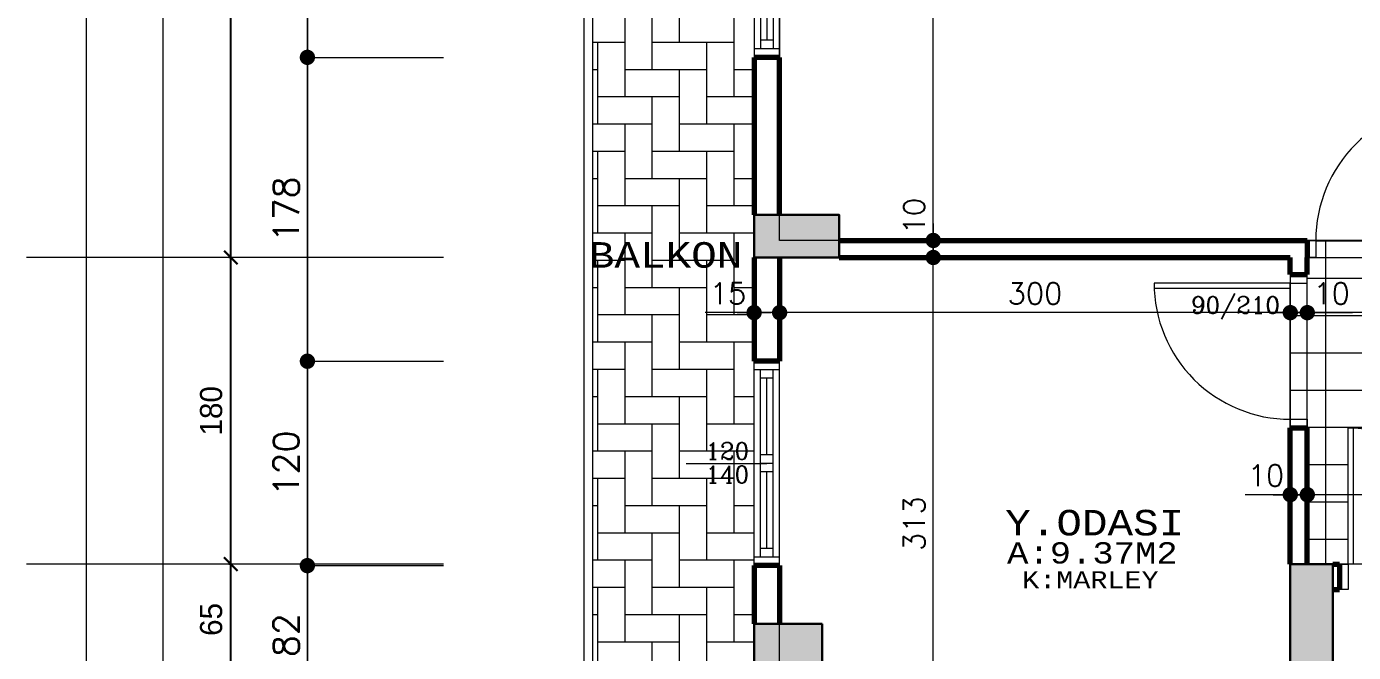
# Model space of a CAD drawing. Header units: millimetres. Extents: x 35860 to 71103, y -11298 to -8385.
# Drawn here: x 50665 to 51444, y -9910 to -9543 of the extents above; entities that cross this region are included whole.
import ezdxf
from ezdxf.enums import TextEntityAlignment as Align

# ---------------------------------------------------------------- set-up
doc = ezdxf.new("R2010")
doc.units = ezdxf.units.MM
doc.header["$MEASUREMENT"] = 0
doc.layers.get('0').update_dxf_attribs({"lineweight": 15})
doc.layers.get('Defpoints').update_dxf_attribs({"lineweight": 20})
for name, color, linetype, lineweight in [('02', 2, 'Continuous', 20), ('03_Yazı', 1, 'Continuous', 30), ('07', 3, 'Continuous', 70), ('Aks&Tefriş', 5, 'Continuous', 20), ('Kolon', 6, 'Continuous', 30), ('Merd&Balkon', 40, 'Continuous', 20), ('Ölçü', 140, 'Continuous', 20)]:
    doc.layers.add(name, color=color, linetype=linetype, lineweight=lineweight)
doc.layers.add('Lay_X', color=45, linetype='Continuous', lineweight=13, plot=False)
doc.styles.add('0', font='txt.shx')
doc.styles.add('C', font='')
doc.styles.add('C3', font='', dxfattribs={"height": 15})
doc.styles.add('ROMANC', font='romanc', dxfattribs={"height": 0.11})
doc.styles.get('C').set_extended_font_data('Courier New Tur')
doc.styles.get('C3').set_extended_font_data('Courier New Tur')
doc.dimstyles.new('2', dxfattribs={"dimtxt": 12.5, "dimasz": 1, "dimexe": 0, "dimexo": 0, "dimgap": 5, "dimtad": 1, "dimdec": 0, "dimlfac": -1, "dimzin": 12, "dimdsep": 46, "dimtxsty": '0', "dimblk": 'DOT', "dimcen": 2.5, "dimse1": 1, "dimse2": 1, "dimclrd": 256, "dimclrt": 1, "dimadec": 0, "dimazin": 0, "dimtfac": 1, "dimtdec": 0, "dimtmove": 0, "dimatfit": 0, "dimldrblk": 'DOT', "dimfxl": 1, "dimtolj": 1, "dimtzin": 0, "dimlwd": -1, "dimarcsym": 0})
doc.dimstyles.new('5', dxfattribs={"dimtxt": 25, "dimasz": 1, "dimexe": 0, "dimexo": 0, "dimgap": 5, "dimtad": 1, "dimdec": 0, "dimlfac": -1, "dimzin": 12, "dimdsep": 46, "dimtxsty": '0', "dimblk": 'DOT', "dimcen": 2.5, "dimse1": 1, "dimse2": 1, "dimclrd": 256, "dimclrt": 1, "dimadec": 8, "dimazin": 0, "dimtfac": 1, "dimtdec": 0, "dimtmove": 0, "dimatfit": 0, "dimldrblk": 'DOT', "dimfxl": 1, "dimtolj": 1, "dimtzin": 0, "dimlwd": -1, "dimarcsym": 0})
doc.dimstyles.new('_VI80I', dxfattribs={"dimtxt": 15, "dimasz": 1, "dimexe": 0, "dimexo": 100, "dimgap": 5, "dimtad": 1, "dimdec": 0, "dimlfac": -1, "dimzin": 12, "dimdsep": 46, "dimtxsty": '0', "dimblk1": 'DOT80_2', "dimblk2": 'DOT80_1', "dimsah": 1, "dimcen": 2.5, "dimse1": 1, "dimse2": 1, "dimclrd": 256, "dimclrt": 1, "dimadec": 8, "dimazin": 0, "dimtfac": 1, "dimtdec": 0, "dimtmove": 0, "dimatfit": 0, "dimldrblk": 'DOT', "dimfxl": 1, "dimtolj": 1, "dimtzin": 0, "dimlwd": -1, "dimarcsym": 0})
doc.dimstyles.new('STANDART', dxfattribs={"dimtxt": 13, "dimasz": 8, "dimexe": 1.25, "dimexo": 0.625, "dimgap": 5, "dimtad": 1, "dimdec": 0, "dimrnd": 5, "dimzin": 1, "dimdsep": 46, "dimtxsty": 'Standard', "dimblk1": 'ARCHTICK', "dimblk2": 'ARCHTICK', "dimsah": 1, "dimcen": 2.5, "dimclrd": 256, "dimclre": 256, "dimclrt": 1, "dimadec": 0, "dimazin": 0, "dimtfac": 1, "dimtdec": 0, "dimtofl": 0, "dimtmove": 1, "dimatfit": 0, "dimldrblk": 'ARCHTICK', "dimfxl": 1, "dimtolj": 1, "dimtzin": 0, "dimarcsym": 0})

# ---------------------------------------------------------------- blocks, each defined once
blk = doc.blocks.new('DOT')
at = {"color": 0}
blk.add_line((-10, 0), (10, 0), dxfattribs=at)
at = {"color": 0, "const_width": 4.5}
blk.add_lwpolyline([(-2.25, 0, 1), (2.25, 0, 1)], format="xyb", close=True, dxfattribs=at)
blk = doc.blocks.new('*D321')
at = {"layer": 'Aks&Tefriş', "transparency": 16777216}
blk.add_line((50744.9, -9334.42), (50744.9, -10622.42), dxfattribs=at)
at = {"layer": 'Defpoints', "color": 0, "transparency": 16777216}
for p in [(50744.9, -9333.42), (50744.9, -10623.42), (50744.9, -10623.42)]:
    blk.add_point(p, dxfattribs=at)
at = {"layer": 'Aks&Tefriş', "transparency": 16777216}
for p, rotation in [((50744.9, -9333.42), 90), ((50744.9, -10623.42), 270)]:
    blk.add_blockref('DOT', p, dxfattribs=dict(at, rotation=rotation))
at = {"layer": 'Aks&Tefriş', "color": 1, "transparency": 16777216, "insert": (50727.4, -9978.42), "char_height": 25, "attachment_point": 5, "rotation": 90, "style": '0'}
blk.add_mtext('\\A1;1290', dxfattribs=at)
blk = doc.blocks.new('_ARCHTICK')
at = {"color": 0, "linetype": 'ByBlock', "const_width": 0.15}
blk.add_lwpolyline([(-0.5, -0.5), (0.5, 0.5)], dxfattribs=at)
blk = doc.blocks.new('*D305')
at = {"layer": 'Aks&Tefriş', "lineweight": -2, "transparency": 16777216}
for p, q in [((50784.27, -9678.42), (50783.65, -9678.42)), ((50784.9, -9858.42), (50784.9, -9678.42))]:
    blk.add_line(p, q, dxfattribs=at)
at = {"layer": 'Defpoints', "color": 0, "transparency": 16777216}
for p in [(50784.9, -9678.42), (50784.9, -9678.42), (50784.9, -9858.42)]:
    blk.add_point(p, dxfattribs=at)
at = {"layer": 'Aks&Tefriş', "lineweight": -2, "transparency": 16777216, "xscale": 8, "yscale": 8, "zscale": 8}
for p, rotation in [((50784.9, -9678.42), 90), ((50784.9, -9858.42), 270)]:
    blk.add_blockref('_ARCHTICK', p, dxfattribs=dict(at, rotation=rotation))
at = {"layer": 'Aks&Tefriş', "color": 1, "transparency": 16777216, "insert": (50773.4, -9768.42), "char_height": 13, "attachment_point": 5, "rotation": 90}
blk.add_mtext('\\A1;180', dxfattribs=at)
blk = doc.blocks.new('*D306')
at = {"layer": 'Aks&Tefriş', "lineweight": -2, "transparency": 16777216}
for p, q in [((50784.27, -9333.42), (50783.65, -9333.42)), ((50784.9, -9678.42), (50784.9, -9333.42))]:
    blk.add_line(p, q, dxfattribs=at)
at = {"layer": 'Defpoints', "color": 0, "transparency": 16777216}
for p in [(50784.9, -9333.42), (50784.9, -9333.42), (50784.9, -9678.42)]:
    blk.add_point(p, dxfattribs=at)
at = {"layer": 'Aks&Tefriş', "lineweight": -2, "transparency": 16777216, "xscale": 8, "yscale": 8, "zscale": 8}
for p, rotation in [((50784.9, -9333.42), 90), ((50784.9, -9678.42), 270)]:
    blk.add_blockref('_ARCHTICK', p, dxfattribs=dict(at, rotation=rotation))
at = {"layer": 'Aks&Tefriş', "color": 1, "transparency": 16777216, "insert": (50773.4, -9505.92), "char_height": 13, "attachment_point": 5, "rotation": 90}
blk.add_mtext('\\A1;345', dxfattribs=at)
blk = doc.blocks.new('P_X_D_2_15-120')
at = {"layer": '02'}
for p, q in [((0, 55), (0, 7.5)), ((-60, 15), (60, 15)), ((-55, 0), (-55, 15)), ((-55, 11.25), (55, 11.25)), ((-50, 3.75), (-50, 11.25)), ((-5, 3.75), (-5, 11.25)), ((0, 3.75), (0, 11.25)), ((5, 3.75), (5, 11.25)), ((50, 3.75), (50, 11.25)), ((55, 0), (55, 15)), ((-60, 0), (60, 0)), ((-55, 3.75), (55, 3.75)), ((-50, 7.5), (-5, 7.5)), ((5, 7.5), (50, 7.5))]:
    blk.add_line(p, q, dxfattribs=at)
at = {"layer": '07'}
for p, q in [((-60, 0), (-60, 15)), ((60, 0), (60, 15))]:
    blk.add_line(p, q, dxfattribs=at)
at = {"layer": '03_Yazı', "style": '0', "flags": 8}
for tag, p in [('120', (-2.5, 20)), ('140', (15.09, 20))]:
    blk.add_attdef(tag, p, '', height=12.5, rotation=90, dxfattribs=at)
blk = doc.blocks.new('*D246')
at = {"layer": 'Defpoints', "color": 0, "transparency": 16777216}
for p in [(51827.34, -9688.42), (51417.34, -9710.8), (51417.34, -9778.42)]:
    blk.add_point(p, dxfattribs=at)
at = {"layer": 'Ölçü', "transparency": 16777216}
blk.add_line((51826.34, -9710.8), (51418.34, -9710.8), dxfattribs=at)
at = {"layer": 'Ölçü', "transparency": 16777216, "rotation": 180}
blk.add_blockref('DOT', (51417.34, -9710.8), dxfattribs=at)
at = {"layer": 'Ölçü', "transparency": 16777216}
blk.add_blockref('DOT', (51827.34, -9710.8), dxfattribs=at)
at = {"layer": 'Ölçü', "color": 1, "transparency": 16777216, "insert": (51622.34, -9699.55), "char_height": 12.5, "attachment_point": 5, "style": '0'}
blk.add_mtext('\\A1;410', dxfattribs=at)
blk = doc.blocks.new('*D247')
at = {"layer": 'Defpoints', "color": 0, "transparency": 16777216}
for p in [(51407.34, -9710.8), (51407.34, -9778.42), (51417.34, -9778.42)]:
    blk.add_point(p, dxfattribs=at)
at = {"layer": 'Ölçü', "transparency": 16777216}
for p, q in [((51406.34, -9710.8), (51405.34, -9710.8)), ((51407.34, -9710.8), (51417.34, -9710.8)), ((51418.34, -9710.8), (51443.92, -9710.8))]:
    blk.add_line(p, q, dxfattribs=at)
blk.add_blockref('DOT', (51407.34, -9710.8), dxfattribs=at)
at = {"layer": 'Ölçü', "transparency": 16777216, "rotation": 180}
blk.add_blockref('DOT', (51417.34, -9710.8), dxfattribs=at)
at = {"layer": 'Ölçü', "color": 1, "transparency": 16777216, "insert": (51431.63, -9699.55), "char_height": 12.5, "attachment_point": 5, "style": '0'}
blk.add_mtext('\\A1;10', dxfattribs=at)
blk = doc.blocks.new('*D248')
at = {"layer": 'Defpoints', "color": 0, "transparency": 16777216}
for p in [(51107.34, -9678.42), (51107.34, -9710.8), (51407.34, -9778.42)]:
    blk.add_point(p, dxfattribs=at)
at = {"layer": 'Ölçü', "transparency": 16777216}
blk.add_line((51406.34, -9710.8), (51108.34, -9710.8), dxfattribs=at)
at = {"layer": 'Ölçü', "transparency": 16777216, "rotation": 180}
blk.add_blockref('DOT', (51107.34, -9710.8), dxfattribs=at)
at = {"layer": 'Ölçü', "transparency": 16777216}
blk.add_blockref('DOT', (51407.34, -9710.8), dxfattribs=at)
at = {"layer": 'Ölçü', "color": 1, "transparency": 16777216, "insert": (51257.34, -9699.55), "char_height": 12.5, "attachment_point": 5, "style": '0'}
blk.add_mtext('\\A1;300', dxfattribs=at)
blk = doc.blocks.new('*D249')
at = {"layer": 'Defpoints', "color": 0, "transparency": 16777216}
for p in [(51092.34, -9678.42), (51107.34, -9678.42), (51092.34, -9710.8)]:
    blk.add_point(p, dxfattribs=at)
at = {"layer": 'Ölçü', "transparency": 16777216}
for p, q in [((51091.34, -9710.8), (51063.67, -9710.8)), ((51107.34, -9710.8), (51092.34, -9710.8)), ((51108.34, -9710.8), (51109.34, -9710.8))]:
    blk.add_line(p, q, dxfattribs=at)
blk.add_blockref('DOT', (51092.34, -9710.8), dxfattribs=at)
at = {"layer": 'Ölçü', "transparency": 16777216, "rotation": 180}
blk.add_blockref('DOT', (51107.34, -9710.8), dxfattribs=at)
at = {"layer": 'Ölçü', "color": 1, "transparency": 16777216, "insert": (51077, -9699.55), "char_height": 12.5, "attachment_point": 5, "style": '0'}
blk.add_mtext('\\A1;15', dxfattribs=at)
blk = doc.blocks.new('*D253')
at = {"layer": 'Defpoints', "color": 0, "transparency": 16777216}
for p in [(51417.34, -9778.42), (51707.34, -9778.42), (51417.34, -9817.68)]:
    blk.add_point(p, dxfattribs=at)
at = {"layer": 'Ölçü', "transparency": 16777216}
blk.add_line((51706.34, -9817.68), (51418.34, -9817.68), dxfattribs=at)
at = {"layer": 'Ölçü', "transparency": 16777216, "rotation": 180}
blk.add_blockref('DOT', (51417.34, -9817.68), dxfattribs=at)
at = {"layer": 'Ölçü', "transparency": 16777216}
blk.add_blockref('DOT', (51707.34, -9817.68), dxfattribs=at)
at = {"layer": 'Ölçü', "color": 1, "transparency": 16777216, "insert": (51562.34, -9806.43), "char_height": 12.5, "attachment_point": 5, "style": '0'}
blk.add_mtext('\\A1;290', dxfattribs=at)
blk = doc.blocks.new('*D254')
at = {"layer": 'Defpoints', "color": 0, "transparency": 16777216}
for p in [(51407.34, -9778.42), (51417.34, -9778.42), (51407.34, -9817.68)]:
    blk.add_point(p, dxfattribs=at)
at = {"layer": 'Ölçü', "transparency": 16777216}
for p, q in [((51406.34, -9817.68), (51380.75, -9817.68)), ((51417.34, -9817.68), (51407.34, -9817.68)), ((51418.34, -9817.68), (51419.34, -9817.68))]:
    blk.add_line(p, q, dxfattribs=at)
blk.add_blockref('DOT', (51407.34, -9817.68), dxfattribs=at)
at = {"layer": 'Ölçü', "transparency": 16777216, "rotation": 180}
blk.add_blockref('DOT', (51417.34, -9817.68), dxfattribs=at)
at = {"layer": 'Ölçü', "color": 1, "transparency": 16777216, "insert": (51393.04, -9806.43), "char_height": 12.5, "attachment_point": 5, "style": '0'}
blk.add_mtext('\\A1;10', dxfattribs=at)
blk = doc.blocks.new('*D260')
at = {"layer": 'Defpoints', "color": 0, "transparency": 16777216}
for p in [(51142.34, -9678.42), (51197.61, -9678.42), (51107.34, -9990.92)]:
    blk.add_point(p, dxfattribs=at)
at = {"layer": 'Ölçü', "transparency": 16777216}
blk.add_line((51197.61, -9989.92), (51197.61, -9679.42), dxfattribs=at)
for p, rotation in [((51197.61, -9678.42), 90), ((51197.61, -9990.92), 270)]:
    blk.add_blockref('DOT', p, dxfattribs=dict(at, rotation=rotation))
at = {"layer": 'Ölçü', "color": 1, "transparency": 16777216, "insert": (51186.36, -9834.67), "char_height": 12.5, "attachment_point": 5, "rotation": 90, "style": '0'}
blk.add_mtext('\\A1;313', dxfattribs=at)
blk = doc.blocks.new('*D261')
at = {"layer": 'Defpoints', "color": 0, "transparency": 16777216}
for p in [(51142.34, -9668.42), (51197.61, -9668.42), (51142.34, -9678.42)]:
    blk.add_point(p, dxfattribs=at)
at = {"layer": 'Ölçü', "transparency": 16777216}
for p, q in [((51197.61, -9667.42), (51197.61, -9641.84)), ((51197.61, -9678.42), (51197.61, -9668.42)), ((51197.61, -9679.42), (51197.61, -9680.42))]:
    blk.add_line(p, q, dxfattribs=at)
for p, rotation in [((51197.61, -9668.42), 270), ((51197.61, -9678.42), 90)]:
    blk.add_blockref('DOT', p, dxfattribs=dict(at, rotation=rotation))
at = {"layer": 'Ölçü', "color": 1, "transparency": 16777216, "insert": (51186.36, -9654.13), "char_height": 12.5, "attachment_point": 5, "rotation": 90, "style": '0'}
blk.add_mtext('\\A1;10', dxfattribs=at)
blk = doc.blocks.new('*D262')
at = {"layer": 'Defpoints', "color": 0, "transparency": 16777216}
for p in [(51197.61, -9232.06), (51197.77, -9232.06), (51142.34, -9668.42)]:
    blk.add_point(p, dxfattribs=at)
at = {"layer": 'Ölçü', "transparency": 16777216}
blk.add_line((51197.61, -9667.42), (51197.61, -9233.06), dxfattribs=at)
for p, rotation in [((51197.61, -9232.06), 90), ((51197.61, -9668.42), 270)]:
    blk.add_blockref('DOT', p, dxfattribs=dict(at, rotation=rotation))
at = {"layer": 'Ölçü', "color": 1, "transparency": 16777216, "insert": (51186.36, -9450.24), "char_height": 12.5, "attachment_point": 5, "rotation": 90, "style": '0'}
blk.add_mtext('\\A1;436', dxfattribs=at)
blk = doc.blocks.new('*D270')
at = {"layer": 'Aks&Tefriş', "transparency": 16777216}
blk.add_line((50699.9, -9184.42), (50699.9, -10772.42), dxfattribs=at)
at = {"layer": 'Defpoints', "color": 0, "transparency": 16777216}
for p in [(50699.9, -9183.42), (50699.9, -10773.42), (50699.9, -10773.42)]:
    blk.add_point(p, dxfattribs=at)
at = {"layer": 'Aks&Tefriş', "transparency": 16777216}
for p, rotation in [((50699.9, -9183.42), 90), ((50699.9, -10773.42), 270)]:
    blk.add_blockref('DOT', p, dxfattribs=dict(at, rotation=rotation))
at = {"layer": 'Aks&Tefriş', "color": 1, "transparency": 16777216, "insert": (50682.4, -9978.42), "char_height": 25, "attachment_point": 5, "rotation": 90, "style": '0'}
blk.add_mtext('\\A1;1590', dxfattribs=at)
blk = doc.blocks.new('*D295')
at = {"layer": 'Aks&Tefriş', "lineweight": -2, "transparency": 16777216}
for p, q in [((50784.27, -9858.42), (50783.65, -9858.42)), ((50784.9, -9923.42), (50784.9, -9858.42))]:
    blk.add_line(p, q, dxfattribs=at)
at = {"layer": 'Defpoints', "color": 0, "transparency": 16777216}
for p in [(50784.9, -9858.42), (50784.9, -9858.42), (50784.9, -9923.42)]:
    blk.add_point(p, dxfattribs=at)
at = {"layer": 'Aks&Tefriş', "lineweight": -2, "transparency": 16777216, "xscale": 8, "yscale": 8, "zscale": 8}
for p, rotation in [((50784.9, -9858.42), 90), ((50784.9, -9923.42), 270)]:
    blk.add_blockref('_ARCHTICK', p, dxfattribs=dict(at, rotation=rotation))
at = {"layer": 'Aks&Tefriş', "color": 1, "transparency": 16777216, "insert": (50773.4, -9890.92), "char_height": 13, "attachment_point": 5, "rotation": 90}
blk.add_mtext('\\A1;65', dxfattribs=at)
blk = doc.blocks.new('DOT80_2')
at = {"color": 0}
blk.add_line((0, 0), (0, -80), dxfattribs=at)
blk.add_blockref('DOT', (0, 0))
blk = doc.blocks.new('DOT80_1')
at = {"color": 0}
blk.add_line((0, 0), (0, 80), dxfattribs=at)
blk.add_blockref('DOT', (0, 0))
blk = doc.blocks.new('*D964')
at = {"layer": 'Aks&Tefriş', "transparency": 16777216}
blk.add_line((50829.9, -9441.92), (50829.9, -9559.92), dxfattribs=at)
at = {"layer": 'Defpoints', "color": 0, "transparency": 16777216}
for p in [(51092.34, -9440.92), (50829.9, -9560.92), (51092.34, -9560.92)]:
    blk.add_point(p, dxfattribs=at)
at = {"layer": 'Aks&Tefriş', "transparency": 16777216}
for name, p, rotation in [('DOT80_2', (50829.9, -9440.92), 90), ('DOT80_1', (50829.9, -9560.92), 270)]:
    blk.add_blockref(name, p, dxfattribs=dict(at, rotation=rotation))
at = {"layer": 'Aks&Tefriş', "color": 1, "transparency": 16777216, "insert": (50817.4, -9500.92), "char_height": 15, "attachment_point": 5, "rotation": 90, "style": '0'}
blk.add_mtext('\\A1;120', dxfattribs=at)
blk = doc.blocks.new('*D965')
at = {"layer": 'Aks&Tefriş', "transparency": 16777216}
blk.add_line((50829.9, -9561.92), (50829.9, -9738.33), dxfattribs=at)
at = {"layer": 'Defpoints', "color": 0, "transparency": 16777216}
for p in [(51092.34, -9560.92), (50829.9, -9739.33), (51092.34, -9739.33)]:
    blk.add_point(p, dxfattribs=at)
at = {"layer": 'Aks&Tefriş', "transparency": 16777216}
for name, p, rotation in [('DOT80_2', (50829.9, -9560.92), 90), ('DOT80_1', (50829.9, -9739.33), 270)]:
    blk.add_blockref(name, p, dxfattribs=dict(at, rotation=rotation))
at = {"layer": 'Aks&Tefriş', "color": 1, "transparency": 16777216, "insert": (50817.4, -9650.13), "char_height": 15, "attachment_point": 5, "rotation": 90, "style": '0'}
blk.add_mtext('\\A1;178', dxfattribs=at)
blk = doc.blocks.new('*D966')
at = {"layer": 'Aks&Tefriş', "transparency": 16777216}
blk.add_line((50829.9, -9740.33), (50829.9, -9858.33), dxfattribs=at)
at = {"layer": 'Defpoints', "color": 0, "transparency": 16777216}
for p in [(51092.34, -9739.33), (50829.9, -9859.33), (51092.34, -9859.33)]:
    blk.add_point(p, dxfattribs=at)
at = {"layer": 'Aks&Tefriş', "transparency": 16777216}
for name, p, rotation in [('DOT80_2', (50829.9, -9739.33), 90), ('DOT80_1', (50829.9, -9859.33), 270)]:
    blk.add_blockref(name, p, dxfattribs=dict(at, rotation=rotation))
at = {"layer": 'Aks&Tefriş', "color": 1, "transparency": 16777216, "insert": (50817.4, -9799.33), "char_height": 15, "attachment_point": 5, "rotation": 90, "style": '0'}
blk.add_mtext('\\A1;120', dxfattribs=at)
blk = doc.blocks.new('*D967')
at = {"layer": 'Aks&Tefriş', "transparency": 16777216}
blk.add_line((50829.9, -9860.33), (50829.9, -9939.92), dxfattribs=at)
at = {"layer": 'Defpoints', "color": 0, "transparency": 16777216}
for p in [(51092.34, -9859.33), (50829.9, -9940.92), (51002.34, -9940.92)]:
    blk.add_point(p, dxfattribs=at)
at = {"layer": 'Aks&Tefriş', "transparency": 16777216}
for name, p, rotation in [('DOT80_2', (50829.9, -9859.33), 90), ('DOT80_1', (50829.9, -9940.92), 270)]:
    blk.add_blockref(name, p, dxfattribs=dict(at, rotation=rotation))
at = {"layer": 'Aks&Tefriş', "color": 1, "transparency": 16777216, "insert": (50817.4, -9900.13), "char_height": 15, "attachment_point": 5, "rotation": 90, "style": '0'}
blk.add_mtext('\\A1;82', dxfattribs=at)

msp = doc.modelspace()

# ---------------------------------------------------------------- hatches: boundary and pattern name
h = msp.add_hatch()
h.set_pattern_fill('SERAMIK9', color=256, scale=4, style=0, pattern_type=2)
h.set_pattern_definition([(0, (1960.531, 0), (16, 16), [48, -16]), (90, (1976.531, 0), (-16, -16), [48, -16])])
h.paths.add_polyline_path([(51092.34, -9739.33), (51092.34, -9728.08), (51092.34, -9678.42), (51092.34, -9653.42), (51092.34, -9560.92), (51092.34, -9440.92), (51092.34, -9384.52), (51092.34, -9333.42), (51092.34, -9288.95), (51092.34, -9283.95), (51107.34, -9283.95), (51107.34, -9213.95), (51092.34, -9213.95), (51092.34, -9208.95), (51092.34, -9188.28), (50997.34, -9184.09), (50997.34, -9940.92), (51002.34, -9940.92), (51002.34, -9990.92), (51092.34, -9990.92), (51092.34, -9923.42), (51092.34, -9893.42), (51092.34, -9859.33)])
h.paths.add_polyline_path([(51057.13, -9519.14), (51090.46, -9519.14), (51090.46, -9500.39), (51057.13, -9500.39)], flags=24)
h.paths.add_polyline_path([(51057.13, -9501.55), (51090.46, -9501.55), (51090.46, -9482.8), (51057.13, -9482.8)], flags=24)
h.paths.add_polyline_path([(51065.54, -9448.82), (51088.46, -9448.82), (51088.46, -9467.57), (51065.54, -9467.57)], flags=24)
h.paths.add_polyline_path([(51026.71, -9448.82), (51057.96, -9448.82), (51057.96, -9467.57), (51026.71, -9467.57)], flags=24)
h.paths.add_polyline_path([(51065.54, -9690.17), (51088.46, -9690.17), (51088.46, -9708.92), (51065.54, -9708.92)], flags=24)
h.paths.add_polyline_path([(51062.61, -9799.55), (51091.9, -9799.55), (51091.9, -9784.55), (51062.61, -9784.55)], flags=24)
h.paths.add_polyline_path([(51062.61, -9813.32), (51091.9, -9813.32), (51091.9, -9798.32), (51062.61, -9798.32)], flags=24)
h.paths.add_polyline_path([(50989.14, -9688.78), (51091.56, -9688.78), (51091.56, -9665.12), (50989.14, -9665.12)], flags=9)
h = msp.add_hatch()
h.set_pattern_fill('ANSI33', color=256, scale=30, style=0)
h.paths.add_polyline_path([(51092.34, -9384.52), (51092.34, -9333.42), (51117.34, -9334.52), (51117.34, -9384.52)])
h.paths.add_polyline_path([(51507.34, -9402.81), (51507.34, -9351.71), (51532.34, -9352.81), (51532.34, -9402.81)])
h.paths.add_polyline_path([(51967.34, -9423.08), (51967.34, -9371.98), (51992.34, -9373.08), (51992.34, -9423.08)])
h.paths.add_polyline_path([(51702.34, -9360.3), (51727.34, -9361.4), (51727.34, -9411.4), (51702.34, -9411.4)])
h.paths.add_polyline_path([(51992.34, -9983.42), (51932.34, -9983.42), (51932.34, -10013.42), (51992.34, -10013.42)])
h.paths.add_polyline_path([(51967.34, -9628.42), (51992.34, -9628.42), (51992.34, -9678.42), (51967.34, -9678.42)])
h.paths.add_polyline_path([(51532.34, -9638.42), (51532.34, -9678.42), (51507.34, -9678.42), (51507.34, -9638.42)])
h.paths.add_polyline_path([(51142.34, -9678.42), (51092.34, -9678.42), (51092.34, -9653.42), (51142.34, -9653.42)])
h.paths.add_polyline_path([(51132.34, -9893.42), (51092.34, -9893.42), (51092.34, -9923.42), (51132.34, -9923.42)])
h.paths.add_polyline_path([(51117.34, -10623.42), (51117.34, -10573.42), (51092.34, -10573.42), (51092.34, -10623.42)])
h.paths.add_polyline_path([(51967.34, -10368.42), (51992.34, -10368.42), (51992.34, -10318.42), (51967.34, -10318.42)])
h.paths.add_polyline_path([(51532.34, -10368.42), (51532.34, -10318.42), (51507.34, -10318.42), (51507.34, -10368.42)])
h.paths.add_polyline_path([(51432.34, -10138.42), (51407.34, -10138.42), (51407.34, -10073.42), (51432.34, -10073.42)])
h.paths.add_polyline_path([(51432.34, -9923.42), (51432.34, -9858.42), (51407.34, -9858.42), (51407.34, -9923.42)])
h.paths.add_polyline_path([(51702.34, -9873.42), (51702.34, -9878.42), (51707.34, -9878.42), (51797.34, -9878.42), (51797.34, -9858.42), (51702.34, -9858.42)])
h.paths.add_polyline_path([(51702.34, -10133.42), (51702.34, -10118.42), (51797.34, -10118.42), (51797.34, -10138.42), (51702.34, -10138.42)])
h.paths.add_polyline_path([(51142.34, -10318.42), (51092.34, -10318.42), (51092.34, -10343.42), (51142.34, -10343.42)])
h.paths.add_polyline_path([(51702.34, -10623.42), (51727.34, -10623.42), (51727.34, -10573.42), (51702.34, -10573.42)])
h.paths.add_polyline_path([(51967.34, -10623.42), (51992.34, -10623.42), (51992.34, -10573.42), (51967.34, -10573.42)])
h.paths.add_polyline_path([(51532.34, -10623.42), (51532.34, -10573.42), (51507.34, -10573.42), (51507.34, -10623.42)])
h = msp.add_hatch()
h.set_pattern_fill('NET,_O', color=256, scale=175)
h.set_pattern_definition([(0, (0, 0), (0, 21.875), []), (90, (0, 0), (-21.875, 1e-15), [])])
h.paths.add_polyline_path([(51837.34, -9693.42), (51827.34, -9693.42), (51827.34, -9688.42), (51827.34, -9678.42), (51822.34, -9678.42), (51817.34, -9678.42), (51817.34, -9668.42), (51737.34, -9668.42), (51737.34, -9678.42), (51732.34, -9678.42), (51717.34, -9678.42), (51632.34, -9678.42), (51627.34, -9678.42), (51627.34, -9668.42), (51547.34, -9668.42), (51547.34, -9678.42), (51542.34, -9678.42), (51532.34, -9678.42), (51507.34, -9678.42), (51502.34, -9678.42), (51502.34, -9668.42), (51422.34, -9668.42), (51422.34, -9678.42), (51417.34, -9678.42), (51417.34, -9688.42), (51417.34, -9693.42), (51407.34, -9693.42), (51407.34, -9696.42), (51407.34, -9773.42), (51417.34, -9773.42), (51417.34, -9778.42), (51417.34, -9858.42), (51432.34, -9858.42), (51436.31, -9858.42), (51441.31, -9858.42), (51441.31, -9778.42), (51444.31, -9778.42), (51444.31, -9778.48, -0.117499), (51480.04, -9788.42), (51637.34, -9788.42), (51637.34, -9778.42), (51707.34, -9778.42), (51727.34, -9778.42), (51732.34, -9778.42), (51732.34, -9788.42), (51735.34, -9788.42), (51802.34, -9788.42), (51802.34, -9778.42), (51807.34, -9778.42), (51827.34, -9778.42), (51827.34, -9768.42), (51827.34, -9763.42), (51837.34, -9763.42)])
h.paths.add_polyline_path([(51802.63, -9690.17), (51823.46, -9690.17), (51823.46, -9708.92), (51802.63, -9708.92)], flags=24)
h.paths.add_polyline_path([(51605.67, -9690.17), (51639, -9690.17), (51639, -9708.92), (51605.67, -9708.92)], flags=24)
h.paths.add_polyline_path([(51421.21, -9690.17), (51442.04, -9690.17), (51442.04, -9708.92), (51421.21, -9708.92)], flags=24)
h.paths.add_polyline_path([(51569.42, -9785.09), (51569.42, -9751.76), (51588.17, -9751.76), (51588.17, -9785.09)], flags=24)
h.paths.add_polyline_path([(51457.95, -9783.05), (51569.6, -9783.05), (51569.6, -9763.21), (51457.95, -9763.21)], flags=25)
h.paths.add_polyline_path([(51460.98, -9768.8), (51573.05, -9768.8), (51573.05, -9747.72), (51460.98, -9747.72)], flags=24)
h.paths.add_polyline_path([(51471.67, -9752.22), (51557.95, -9752.22), (51557.95, -9729.72), (51471.67, -9729.72)], flags=24)

# ---------------------------------------------------------------- linework, layer by layer
at = {"layer": '02'}
for p, q in [((51407.34, -9696.42), (51407.34, -9693.42)), ((51092.34, -9859.33), (51092.34, -9739.33)), ((51107.34, -9744.33), (51092.34, -9744.33)), ((51096.09, -9854.33), (51096.09, -9744.33)), ((51103.59, -9854.33), (51103.59, -9744.33)), ((51107.34, -9859.33), (51107.34, -9739.33)), ((51103.59, -9749.33), (51096.09, -9749.33)), ((51099.84, -9794.33), (51099.84, -9749.33)), ((51103.59, -9794.33), (51096.09, -9794.33)), ((51052.34, -9799.33), (51099.84, -9799.33)), ((51103.59, -9799.33), (51096.09, -9799.33)), ((51103.59, -9804.33), (51096.09, -9804.33)), ((51099.84, -9849.33), (51099.84, -9804.33)), ((51103.59, -9849.33), (51096.09, -9849.33)), ((51107.34, -9854.33), (51092.34, -9854.33))]:
    msp.add_line(p, q, dxfattribs=at)
for points in [[(51502.34, -9588.42, 0.414214), (51422.34, -9668.42), (51502.34, -9668.42), (51502.34, -9588.42), (51499.34, -9588.42), (51499.34, -9668.42)], [(51327.34, -9693.42, 0.414214), (51407.34, -9773.42), (51407.34, -9693.42), (51327.34, -9693.42), (51327.34, -9696.42), (51407.34, -9696.42)], [(51441.31, -9778.42, -0.414214), (51521.31, -9858.42), (51441.31, -9858.42), (51441.31, -9778.42), (51444.31, -9778.42), (51444.31, -9858.42)]]:
    msp.add_lwpolyline(points, format="xyb", dxfattribs=at)
for points in [[(51417.34, -9668.42), (51422.34, -9668.42), (51422.34, -9678.42), (51417.34, -9678.42)], [(51407.34, -9688.42), (51407.34, -9693.42), (51417.34, -9693.42), (51417.34, -9688.42)], [(51407.34, -9778.42), (51407.34, -9773.42), (51417.34, -9773.42), (51417.34, -9778.42)], [(51436.31, -9858.42), (51441.31, -9858.42), (51441.31, -9873.42), (51436.31, -9873.42)]]:
    msp.add_lwpolyline(points, dxfattribs=at)
at = {"layer": '07'}
for p, q in [((51092.34, -9560.92), (51092.34, -9653.42)), ((51107.34, -9653.42), (51107.34, -9560.92)), ((51142.34, -9668.42), (51417.34, -9668.42)), ((51417.34, -9668.42), (51417.34, -9678.42)), ((51092.34, -9678.42), (51092.34, -9739.33)), ((51107.34, -9678.42), (51107.34, -9739.33)), ((51142.34, -9678.42), (51407.34, -9678.42)), ((51407.34, -9688.42), (51407.34, -9678.42)), ((51417.34, -9688.42), (51417.34, -9678.42)), ((51407.34, -9688.42), (51417.34, -9688.42)), ((51092.34, -9728.08), (51092.34, -9739.33)), ((51107.34, -9739.33), (51092.34, -9739.33)), ((51407.34, -9858.42), (51407.34, -9778.42)), ((51407.34, -9778.42), (51417.34, -9778.42)), ((51417.34, -9858.42), (51417.34, -9778.42)), ((51107.34, -9859.33), (51092.34, -9859.33)), ((51092.34, -9859.33), (51092.34, -9893.42)), ((51107.34, -9859.33), (51107.34, -9893.42)), ((51432.34, -9858.42), (51436.31, -9858.42)), ((51436.31, -9858.42), (51436.31, -9873.42)), ((51432.34, -9873.42), (51436.31, -9873.42))]:
    msp.add_line(p, q, dxfattribs=at)
at = {"layer": 'Aks&Tefriş'}
for p, q in [((50829.9, -10773.42), (50829.9, -9183.42)), ((50909.9, -9678.42), (50664.9, -9678.42)), ((50909.9, -9858.42), (50664.9, -9858.42))]:
    msp.add_line(p, q, dxfattribs=at)
at = {"layer": 'Kolon'}
for points in [[(51142.34, -9678.42), (51092.34, -9678.42), (51092.34, -9653.42), (51142.34, -9653.42), (51142.34, -9653.42)], [(51432.34, -9923.42), (51432.34, -9858.42), (51407.34, -9858.42), (51407.34, -9923.42), (51407.34, -9923.42)], [(51132.34, -9893.42), (51092.34, -9893.42), (51092.34, -9923.42), (51132.34, -9923.42), (51132.34, -9923.42)]]:
    msp.add_lwpolyline(points, close=True, dxfattribs=at)
at = {"layer": 'Lay_X'}
for points in [[(51507.34, -9219.66), (51507.34, -9668.42), (51107.34, -9668.42), (51107.34, -9198.95)], [(51107.34, -9990.92), (51107.34, -9678.42), (51407.34, -9678.42), (51407.34, -9990.92)], [(51417.34, -9858.42), (51417.34, -9678.42), (51827.34, -9678.42), (51827.34, -9778.42), (51707.34, -9778.42), (51707.34, -9858.42)]]:
    msp.add_lwpolyline(points, close=True, dxfattribs=at)
at = {"layer": 'Merd&Balkon'}
for p, q in [((50992.34, -9178.87), (50992.34, -9940.92)), ((50997.34, -9184.09), (50997.34, -9940.92))]:
    msp.add_line(p, q, dxfattribs=at)

# ---------------------------------------------------------------- block references
at = {"layer": '02'}
ref = msp.add_blockref('P_X_D_2_15-120', (51107.34, -9500.92), dxfattribs=dict(at, xscale=-1, rotation=90))
ref.add_attrib('120', '120', (51060.25, -9498.42), dxfattribs={"layer": '03_Yazı', "height": 12.5, "style": '0', "flags": 8})
ref.add_attrib('140', '140', (51060.25, -9516.01), dxfattribs={"layer": '03_Yazı', "height": 12.5, "style": '0', "flags": 8})

# ---------------------------------------------------------------- texts
at = {"layer": '03_Yazı', "style": 'C3'}
msp.add_text('BALKON', height=15, dxfattribs=at).set_placement((51040.35, -9676.91), align=Align.MIDDLE_CENTER)
at = {"layer": '03_Yazı', "style": 'ROMANC'}
for s, p in [('90/210', (51348.98, -9711.39)), ('120', (51063.69, -9797.05)), ('140', (51063.69, -9810.82))]:
    msp.add_text(s, height=10, dxfattribs=at).set_placement(p)
at = {"layer": '03_Yazı', "style": 'C', "flags": 12}
for tag, text, height, p in [('Y.ODASI', 'Y.ODASI', 15, (51292.45, -9834.09)), ('K:MARLEY', 'K:MARLEY', 10, (51289.88, -9867.58))]:
    msp.add_attdef(tag, text=text, height=height, dxfattribs=at).set_placement(p, align=Align.MIDDLE_CENTER)
at = {"layer": '03_Yazı', "style": 'C'}
msp.add_attdef('A:9.37M2', text='A:10.00m2', height=12.5, dxfattribs=at).set_placement((51291.07, -9851.83), align=Align.MIDDLE_CENTER)

# ---------------------------------------------------------------- dimensions: what is measured, and where the dimension line sits
at = {"layer": 'Aks&Tefriş'}
for base, p1, p2, picture, middle in [((50699.9, -10773.42), (50699.9, -9183.42), (50699.9, -10773.42), '*D270', (50682.4, -9978.42)), ((50744.9, -10623.42), (50744.9, -9333.42), (50744.9, -10623.42), '*D321', (50727.4, -9978.42))]:
    dim = msp.add_linear_dim(base=base, p1=p1, p2=p2, angle=90, dimstyle='5', dxfattribs=at)
    dim.commit()
    dim.dimension.update_dxf_attribs({"geometry": picture, "text_midpoint": middle})
for base, p1, p2, dimstyle, override, picture, middle in [((50784.9, -9333.42), (50784.9, -9678.42), (50784.9, -9333.42), 'STANDART', {"dimse1": 1}, '*D306', (50773.4, -9505.92)), ((50829.9, -9560.92), (51092.34, -9440.92), (51092.34, -9560.92), '_VI80I', {"dimtmove": 1}, '*D964', (50817.4, -9500.92)), ((50829.9, -9739.33), (51092.34, -9560.92), (51092.34, -9739.33), '_VI80I', {"dimtmove": 1}, '*D965', (50817.4, -9650.13)), ((50784.9, -9678.42), (50784.9, -9858.42), (50784.9, -9678.42), 'STANDART', {"dimse1": 1}, '*D305', (50773.4, -9768.42)), ((50829.9, -9859.33), (51092.34, -9739.33), (51092.34, -9859.33), '_VI80I', {"dimtmove": 1}, '*D966', (50817.4, -9799.33)), ((50829.9, -9940.92), (51092.34, -9859.33), (51002.34, -9940.92), '_VI80I', {"dimtmove": 1}, '*D967', (50817.4, -9900.13)), ((50784.9, -9858.42), (50784.9, -9923.42), (50784.9, -9858.42), 'STANDART', {"dimse1": 1}, '*D295', (50773.4, -9890.92))]:
    dim = msp.add_linear_dim(base=base, p1=p1, p2=p2, angle=90, dimstyle=dimstyle, override=override, dxfattribs=at)
    dim.commit()
    dim.dimension.update_dxf_attribs({"geometry": picture, "text_midpoint": middle})
at = {"layer": 'Ölçü'}
dim = msp.add_linear_dim(base=(51197.61, -9232.06), p1=(51142.34, -9668.42), p2=(51197.77, -9232.06), angle=90, dimstyle='2', override={"dimtmove": 1}, dxfattribs=at)
dim.commit()
dim.dimension.update_dxf_attribs({"geometry": '*D262', "text_midpoint": (51186.36, -9450.24)})
for base, p1, p2, angle, picture, middle in [((51197.61, -9668.42), (51142.34, -9678.42), (51142.34, -9668.42), 90, '*D261', (51186.36, -9654.13)), ((51197.61315236, -9678.42189481), (51107.33645177, -9990.92189481), (51142.33645177, -9678.42189481), 90, '*D260', (51186.36315236, -9834.67189481)), ((51092.34, -9710.8), (51107.34, -9678.42), (51092.34, -9678.42), 180, '*D249', (51077, -9699.55)), ((51107.34, -9710.8), (51407.34, -9778.42), (51107.34, -9678.42), 180, '*D248', (51257.34, -9699.55)), ((51417.34, -9710.8), (51827.34, -9688.42), (51417.34, -9778.42), 180, '*D246', (51622.34, -9699.55)), ((51407.34, -9817.68), (51417.34, -9778.42), (51407.34, -9778.42), 180, '*D254', (51393.04, -9806.43)), ((51417.34, -9817.68), (51707.34, -9778.42), (51417.34, -9778.42), 180, '*D253', (51562.34, -9806.43))]:
    dim = msp.add_linear_dim(base=base, p1=p1, p2=p2, angle=angle, dimstyle='2', dxfattribs=at)
    dim.commit()
    dim.dimension.update_dxf_attribs({"geometry": picture, "text_midpoint": middle})
dim = msp.add_linear_dim(base=(51407.34, -9710.8), p1=(51417.34, -9778.42), p2=(51407.34, -9778.42), angle=180, dimstyle='2', dxfattribs=at)
dim.commit()
dim.dimension.update_dxf_attribs({"geometry": '*D247', "text_midpoint": (51431.63, -9710.8), "dimtype": 160})

doc.saveas('drawing.dxf')
